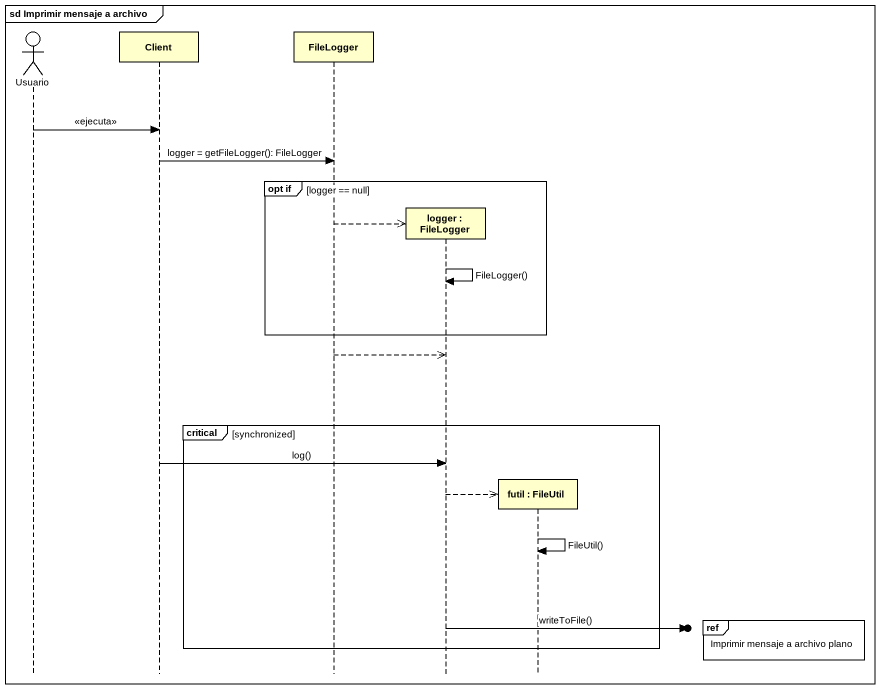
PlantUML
@startuml
mainframe sd Imprimir mensaje a archivo
hide footbox
actor Usuario
participant Client
participant FileLogger
participant "logger : FileLogger" as logger
participant "futil : FileUtil" as futil

Usuario -> Client : <<ejecuta>>
Client -> FileLogger : logger = getFileLogger(): FileLogger
group opt if [logger == null]
  FileLogger -->> logger **
  logger -> logger : FileLogger()
end
FileLogger -->> logger
critical synchronized
  Client -> logger : log()
  logger -->> futil **
  futil -> futil : FileUtil()
  ref over futil : Imprimir mensaje a archivo plano
  logger ->o] : writeToFile()
end
@enduml
